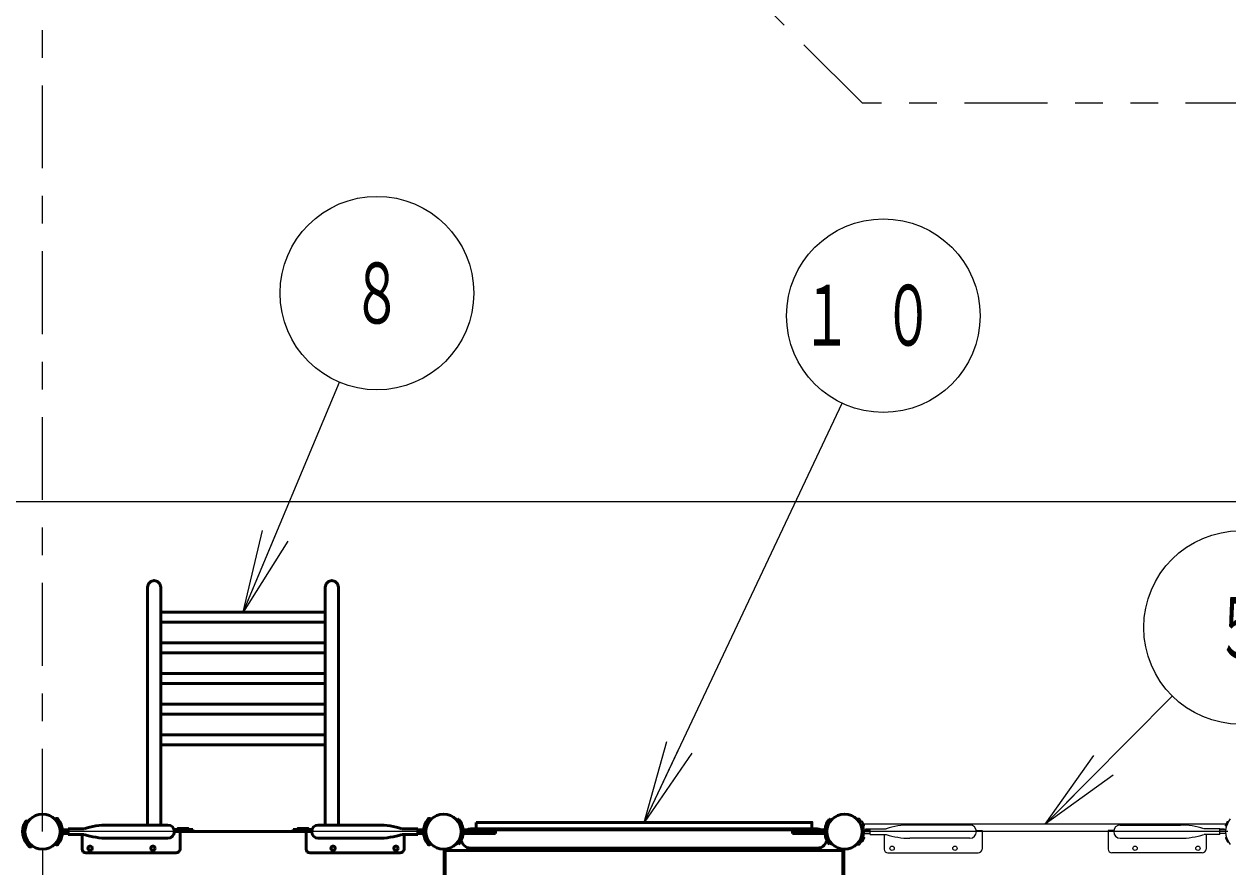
# Model space of a CAD drawing. Units: millimetres on the paper. Extents: x -385 to 0, y -594 to 267.
# Drawn here: x -303.72 to -260.19, y 146.69 to 177.19 of the extents above; entities that cross this region are included whole.
import ezdxf
from ezdxf.enums import TextEntityAlignment as Align

# ---------------------------------------------------------------- set-up
doc = ezdxf.new("R2010")
doc.units = ezdxf.units.MM
doc.linetypes.add('USER2', pattern=[6, 3, -1, 1, -1])
doc.linetypes.add('USER3', pattern=[8, 3, -1, 1, -1, 1, -1])
doc.layers.add('0_2', color=7, linetype='Continuous', lineweight=13)
doc.styles.add('ＭＳ ゴシック', font='')
doc.styles.get('ＭＳ ゴシック').set_extended_font_data('MS Gothic')

msp = doc.modelspace()

# ---------------------------------------------------------------- linework, layer by layer
at = {"layer": '0_2', "linetype": 'USER2'}
msp.add_line((-303.054, 147.967), (-303.054, 231.903), dxfattribs=at)
at = {"layer": '0_2'}
for p, q in [((-295.804, 155.906), (-292.316, 164.224)), ((-281.304, 148.302), (-274.145, 163.469)), ((-228.864, 159.905), (-368.765, 159.905)), ((-295.804, 155.906), (-295.105, 158.866)), ((-295.804, 155.906), (-294.644, 158.673)), ((-294.183, 158.479), (-295.804, 155.906)), ((-266.804, 148.238), (-262.202, 152.87)), ((-281.304, 148.302), (-280.476, 151.229)), ((-281.304, 148.302), (-280.023, 151.015)), ((-279.571, 150.802), (-281.304, 148.302)), ((-266.804, 148.238), (-265.044, 150.719)), ((-266.804, 148.238), (-264.69, 150.366)), ((-264.335, 150.014), (-266.804, 148.238)), ((-273.604, 148.416), (-273.593, 148.425)), ((-260.191, 148.238), (-273.417, 148.238)), ((-273.317, 148.031), (-273.125, 148.031)), ((-273.125, 148.067), (-272.554, 148.067)), ((-273.125, 147.867), (-273.125, 148.067)), ((-269.525, 148.205), (-271.697, 148.205)), ((-269.291, 148.01), (-269.083, 148.01)), ((-269.083, 148.01), (-269.083, 147.338)), ((-264.525, 148.01), (-264.525, 147.338)), ((-264.317, 148.01), (-264.525, 148.01)), ((-264.083, 148.205), (-261.911, 148.205)), ((-260.483, 148.067), (-261.054, 148.067)), ((-260.483, 147.867), (-260.483, 148.067)), ((-260.291, 148.031), (-260.483, 148.031)), ((-289.191, 147.967), (-302.417, 147.967)), ((-260.191, 147.967), (-273.417, 147.967)), ((-273.332, 147.967), (-273.125, 147.967)), ((-273.317, 147.967), (-273.125, 147.967)), ((-273.317, 147.967), (-273.125, 147.967)), ((-273.317, 147.902), (-273.125, 147.902)), ((-273.125, 147.867), (-272.554, 147.867)), ((-272.625, 147.867), (-272.625, 147.338)), ((-269.525, 147.728), (-271.697, 147.728)), ((-264.083, 147.728), (-261.911, 147.728)), ((-260.483, 147.867), (-261.054, 147.867)), ((-260.983, 147.867), (-260.983, 147.338)), ((-260.291, 147.967), (-260.483, 147.967)), ((-260.291, 147.967), (-260.483, 147.967)), ((-260.276, 147.967), (-260.483, 147.967)), ((-260.291, 147.902), (-260.483, 147.902)), ((-303.054, 147.33), (-303.054, 134.103)), ((-288.554, 134.103), (-288.554, 147.33)), ((-274.054, 147.33), (-274.054, 134.103)), ((-273.604, 147.518), (-273.593, 147.508)), ((-272.482, 147.195), (-269.225, 147.195)), ((-261.126, 147.195), (-264.383, 147.195))]:
    msp.add_line(p, q, dxfattribs=at)
at = {"layer": '0_2', "color": 140, "lineweight": 50}
for p, q in [((-292.828, 155.906), (-298.78, 155.906)), ((-298.778, 155.543), (-292.828, 155.543)), ((-292.828, 154.795), (-298.78, 154.797)), ((-298.778, 154.433), (-292.828, 154.433)), ((-292.828, 153.691), (-298.78, 153.691)), ((-298.78, 153.328), (-292.828, 153.328)), ((-292.828, 152.58), (-298.78, 152.58)), ((-298.78, 152.219), (-292.828, 152.219)), ((-292.828, 151.47), (-298.78, 151.47)), ((-292.828, 151.109), (-298.78, 151.109)), ((-303.571, 148.336), (-303.583, 148.343)), ((-302.604, 148.416), (-302.593, 148.425)), ((-302.317, 148.031), (-302.125, 148.031)), ((-302.125, 148.067), (-301.554, 148.067)), ((-302.125, 147.867), (-302.125, 148.067)), ((-298.525, 148.205), (-300.697, 148.205)), ((-297.614, 148.041), (-298.298, 148.041)), ((-297.614, 147.967), (-297.614, 148.041)), ((-293.995, 148.041), (-293.995, 147.967)), ((-293.309, 148.041), (-293.995, 148.041)), ((-293.082, 148.205), (-290.911, 148.205)), ((-289.482, 148.067), (-290.054, 148.067)), ((-289.482, 147.867), (-289.482, 148.067)), ((-289.291, 148.031), (-289.482, 148.031)), ((-289.004, 148.416), (-289.015, 148.425)), ((-288.056, 148.38), (-288.015, 148.415)), ((-288.015, 148.415), (-288, 148.413)), ((-287.82, 148.031), (-286.669, 148.031)), ((-275.038, 148.065), (-287.571, 148.065)), ((-286.669, 148.031), (-286.669, 147.967)), ((-274.788, 148.031), (-275.939, 148.031)), ((-275.939, 148.031), (-275.939, 147.967)), ((-274.593, 148.415), (-274.608, 148.413)), ((-274.552, 148.38), (-274.593, 148.415)), ((-302.332, 147.967), (-302.125, 147.967)), ((-302.317, 147.903), (-302.125, 147.903)), ((-302.125, 147.867), (-301.554, 147.867)), ((-301.625, 147.867), (-301.625, 147.338)), ((-298.525, 147.728), (-300.697, 147.728)), ((-298.287, 147.967), (-293.321, 147.967)), ((-298.082, 147.967), (-298.082, 147.338)), ((-293.525, 147.967), (-293.525, 147.338)), ((-293.082, 147.728), (-290.911, 147.728)), ((-289.482, 147.867), (-290.054, 147.867)), ((-289.982, 147.867), (-289.982, 147.338)), ((-289.275, 147.967), (-289.482, 147.967)), ((-289.291, 147.903), (-289.482, 147.903)), ((-287.82, 147.967), (-286.669, 147.967)), ((-287.82, 147.967), (-286.669, 147.967)), ((-287.82, 147.903), (-286.669, 147.903)), ((-286.669, 147.903), (-286.669, 147.967)), ((-274.788, 147.967), (-275.939, 147.967)), ((-274.788, 147.967), (-275.939, 147.967)), ((-275.939, 147.903), (-275.939, 147.967)), ((-274.788, 147.903), (-275.939, 147.903)), ((-303.424, 147.45), (-303.434, 147.439)), ((-302.604, 147.518), (-302.593, 147.509)), ((-301.482, 147.195), (-298.225, 147.195)), ((-290.125, 147.195), (-293.382, 147.195)), ((-289.004, 147.518), (-289.015, 147.509)), ((-288.489, 147.288), (-288.489, 134.145)), ((-274.113, 147.288), (-288.489, 147.288)), ((-288.056, 147.553), (-288.015, 147.519)), ((-288.015, 147.519), (-288, 147.521)), ((-275.038, 147.37), (-287.571, 147.37)), ((-274.593, 147.519), (-274.608, 147.521)), ((-274.552, 147.553), (-274.593, 147.519)), ((-274.113, 147.288), (-274.113, 134.145))]:
    msp.add_line(p, q, dxfattribs=at)
at = {"layer": '0_2', "linetype": 'USER3'}
msp.add_lwpolyline([(-217.463, 82.331), (-177.489, 82.331), (-146.77, 113.05), (-146.77, 145.828), (-181.814, 180.871), (-211.563, 180.871), (-216.312, 185.619), (-239.417, 185.619), (-250.719, 174.318), (-273.402, 174.318), (-282.162, 183.077), (-339.295, 183.077), (-360.908, 161.464), (-360.908, 130.916), (-337.108, 107.116), (-296.414, 107.116), (-282.736, 93.437), (-253.864, 93.437), (-250.628, 90.201), (-225.333, 90.201)], close=True, dxfattribs=at)
at = {"layer": '0_2', "color": 140, "lineweight": 50}
for points in [[(-299.258, 148.205), (-299.258, 156.808), (-299.225, 156.932), (-299.137, 157.023), (-299.019, 157.057), (-298.899, 157.023), (-298.813, 156.932), (-298.78, 156.808), (-298.78, 148.205)], [(-292.351, 148.205), (-292.351, 156.808), (-292.383, 156.932), (-292.472, 157.023), (-292.59, 157.057), (-292.71, 157.023), (-292.796, 156.932), (-292.828, 156.808), (-292.828, 148.205)], [(-297.793, 148.04), (-297.793, 148.085), (-298.156, 148.085), (-298.156, 148.04)], [(-293.45, 148.04), (-293.45, 148.085), (-293.813, 148.085), (-293.813, 148.04)]]:
    msp.add_lwpolyline(points, dxfattribs=at)
msp.add_lwpolyline([(-287.375, 148.302), (-287.375, 148.031), (-275.232, 148.031), (-275.232, 148.302)], close=True, dxfattribs=at)
at = {"layer": '0_2'}
for points in [[(-273.367, 148.16), (-273.346, 148.168), (-273.343, 148.17), (-273.34, 148.172), (-273.337, 148.175), (-273.335, 148.179), (-273.334, 148.182), (-273.333, 148.186), (-273.333, 148.19), (-273.333, 148.194), (-273.335, 148.198), (-273.386, 148.325), (-273.388, 148.328), (-273.39, 148.331), (-273.393, 148.334), (-273.396, 148.336), (-273.4, 148.337), (-273.404, 148.338), (-273.407, 148.338), (-273.411, 148.338), (-273.415, 148.337), (-273.435, 148.328)], [(-260.242, 148.16), (-260.262, 148.168), (-260.265, 148.17), (-260.268, 148.172), (-260.271, 148.175), (-260.273, 148.179), (-260.275, 148.182), (-260.275, 148.186), (-260.275, 148.19), (-260.275, 148.194), (-260.274, 148.198), (-260.222, 148.325), (-260.22, 148.328), (-260.218, 148.331), (-260.215, 148.334), (-260.212, 148.336), (-260.208, 148.337), (-260.205, 148.338), (-260.201, 148.338), (-260.197, 148.338), (-260.193, 148.337), (-260.174, 148.328)], [(-273.367, 147.773), (-273.346, 147.765), (-273.343, 147.763), (-273.34, 147.761), (-273.337, 147.758), (-273.335, 147.755), (-273.334, 147.751), (-273.333, 147.747), (-273.333, 147.743), (-273.333, 147.74), (-273.335, 147.736), (-273.386, 147.609), (-273.388, 147.605), (-273.39, 147.602), (-273.393, 147.6), (-273.396, 147.598), (-273.4, 147.596), (-273.404, 147.595), (-273.407, 147.595), (-273.411, 147.596), (-273.415, 147.597), (-273.435, 147.605)], [(-260.242, 147.773), (-260.262, 147.765), (-260.265, 147.763), (-260.268, 147.761), (-260.271, 147.758), (-260.273, 147.755), (-260.275, 147.751), (-260.275, 147.747), (-260.275, 147.743), (-260.275, 147.74), (-260.274, 147.736), (-260.222, 147.609), (-260.22, 147.605), (-260.218, 147.602), (-260.215, 147.6), (-260.212, 147.598), (-260.208, 147.596), (-260.205, 147.595), (-260.201, 147.595), (-260.197, 147.596), (-260.193, 147.597), (-260.174, 147.605)]]:
    msp.add_lwpolyline(points, close=True, dxfattribs=at)
for points in [[(-273.125, 148.058), (-273.29, 148.058), (-273.29, 148.031)], [(-260.318, 148.031), (-260.318, 148.058), (-260.483, 148.058)]]:
    msp.add_lwpolyline(points, dxfattribs=at)
for centre, radius in [((-290.962, 167.452), 3.5), ((-272.651, 166.634), 3.5), ((-259.735, 155.353), 3.5), ((-303.054, 147.967), 0.636), ((-288.554, 147.967), 0.636), ((-274.054, 147.967), 0.636), ((-274.054, 147.967), 0.635), ((-272.332, 147.367), 0.0786), ((-270.061, 147.367), 0.0786), ((-263.547, 147.367), 0.0786), ((-261.276, 147.367), 0.0786)]:
    msp.add_circle(centre, radius, dxfattribs=at)
at = {"layer": '0_2', "color": 140, "lineweight": 50}
for centre, radius in [((-303.054, 147.967), 0.636), ((-303.054, 147.967), 0.636), ((-288.554, 147.967), 0.636), ((-288.554, 147.967), 0.636), ((-274.054, 147.967), 0.636), ((-274.054, 147.967), 0.636), ((-274.054, 147.967), 0.636), ((-274.054, 147.967), 0.636), ((-301.332, 147.367), 0.0786), ((-299.061, 147.367), 0.0786), ((-292.547, 147.367), 0.0786), ((-290.275, 147.367), 0.0786)]:
    msp.add_circle(centre, radius, dxfattribs=at)
for centre, radius, start, end in [((-302.538, 148.359), 0.0857, 77.178, 129.7918), ((-302.525, 148.415), 0.0286, 40.2983, 77.178), ((-289.082, 148.415), 0.0286, 102.822, 139.7017), ((-289.07, 148.359), 0.0857, 50.2082, 102.822), ((-303.054, 147.967), 0.721, 149.1092, 229.7058), ((-303.054, 147.967), 0.636, 144.4586, 234.3565), ((-303.648, 148.322), 0.0286, 112.2295, 149.1092), ((-303.627, 148.269), 0.0857, 59.6157, 112.2295), ((-303.054, 147.967), 0.636, 315.051, 44.949), ((-303.054, 147.967), 0.721, 319.7017, 40.2983), ((-302.317, 148.06), 0.0286, 227.8562, 270), ((-300.697, 145.514), 2.692, 90, 108.3667), ((-298.525, 147.967), 0.239, 270, 90), ((-293.082, 147.967), 0.239, 90, 270), ((-290.911, 145.514), 2.692, 71.6333, 90), ((-289.291, 148.06), 0.0286, 270, 312.1438), ((-288.554, 147.967), 0.721, 139.7017, 220.2983), ((-288.554, 147.967), 0.636, 135.051, 224.949), ((-288.554, 147.967), 0.647, 7.1808, 39.709), ((-288.554, 147.967), 0.711, 7.1808, 38.8559), ((-287.571, 147.718), 0.347, 90, 270), ((-287.82, 148.059), 0.0925, 187.1808, 270), ((-287.82, 148.059), 0.0285, 187.1808, 270), ((-275.038, 147.718), 0.347, 270, 90), ((-274.788, 148.059), 0.0285, 270, 352.8192), ((-274.788, 148.059), 0.0925, 270, 352.8192), ((-274.054, 147.967), 0.711, 141.1441, 172.8192), ((-274.054, 147.967), 0.647, 140.291, 172.8192), ((-302.317, 147.874), 0.0286, 90, 132.1438), ((-300.697, 150.42), 2.692, 251.6333, 270), ((-290.911, 150.42), 2.692, 270, 288.3667), ((-289.291, 147.874), 0.0286, 47.8562, 90), ((-288.554, 147.967), 0.647, 320.291, 352.8192), ((-288.554, 147.967), 0.711, 321.1441, 352.8192), ((-287.82, 147.874), 0.0925, 90, 172.8192), ((-287.82, 147.874), 0.0285, 90, 172.8192), ((-274.788, 147.874), 0.0925, 7.1808, 90), ((-274.788, 147.874), 0.0285, 7.1808, 90), ((-274.054, 147.967), 0.711, 187.1808, 218.8559), ((-274.054, 147.967), 0.647, 187.1808, 219.709), ((-303.502, 147.438), 0.0286, 229.7058, 266.5855), ((-303.499, 147.495), 0.0857, 266.5855, 319.1993), ((-302.538, 147.575), 0.0857, 230.2082, 282.822), ((-302.525, 147.519), 0.0286, 282.822, 319.7017), ((-301.482, 147.338), 0.143, 180, 270), ((-298.225, 147.338), 0.143, 270, 0), ((-293.382, 147.338), 0.143, 180, 270), ((-290.125, 147.338), 0.143, 270, 0), ((-289.082, 147.519), 0.0286, 220.2983, 257.178), ((-289.07, 147.575), 0.0857, 257.178, 309.7918)]:
    msp.add_arc(centre, radius, start, end, dxfattribs=at)
at = {"layer": '0_2'}
for centre, radius, start, end in [((-273.538, 148.359), 0.0857, 77.178, 129.7918), ((-273.525, 148.415), 0.0286, 40.2983, 77.178), ((-274.054, 147.967), 0.636, 315.051, 44.949), ((-274.054, 147.967), 0.721, 319.7017, 40.2983), ((-273.317, 148.06), 0.0286, 227.8562, 270), ((-271.697, 145.514), 2.692, 90, 108.3667), ((-269.525, 147.967), 0.239, 270, 90), ((-264.083, 147.967), 0.239, 90, 270), ((-261.911, 145.514), 2.692, 71.6333, 90), ((-260.291, 148.06), 0.0286, 270, 312.1438), ((-259.554, 147.967), 0.721, 139.7017, 220.2983), ((-273.317, 147.874), 0.0286, 90, 132.1438), ((-271.697, 150.42), 2.692, 251.6333, 270), ((-261.911, 150.42), 2.692, 270, 288.3667), ((-260.291, 147.874), 0.0286, 47.8562, 90), ((-273.538, 147.574), 0.0857, 230.2082, 282.822), ((-273.525, 147.519), 0.0286, 282.822, 319.7017), ((-272.482, 147.338), 0.143, 180, 270), ((-269.225, 147.338), 0.143, 270, 0), ((-264.383, 147.338), 0.143, 180, 270), ((-261.126, 147.338), 0.143, 270, 0)]:
    msp.add_arc(centre, radius, start, end, dxfattribs=at)

# ---------------------------------------------------------------- texts
at = {"layer": '0_2', "style": 'ＭＳ ゴシック', "width": 0.6}
for s, p in [('８', (-290.962, 167.452)), ('５', (-259.735, 155.353))]:
    msp.add_text(s, height=2.199, dxfattribs=at).set_placement(p, align=Align.MIDDLE_CENTER)
at = {"layer": '0_2', "insert": (-272.651, 166.634), "char_height": 2.199, "attachment_point": 5, "style": 'ＭＳ ゴシック'}
msp.add_mtext('\\T1.64;\\W0.6;１０', dxfattribs=at)

doc.saveas('drawing.dxf')
